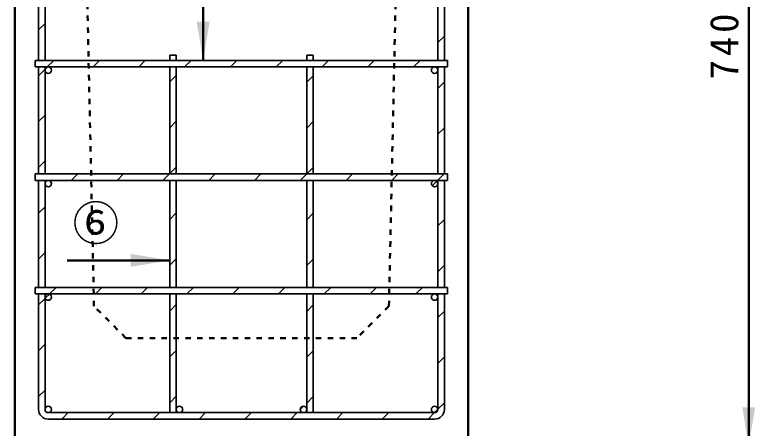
# Model space of a CAD drawing. Units: millimetres, scale not verified. Extents: x 100 to 4105, y 100 to 2870.
# Drawn here: x 1173 to 1859, y 682 to 1064 of the extents above; entities that cross this region are included whole.
import ezdxf
from ezdxf.enums import TextEntityAlignment as Align

# ---------------------------------------------------------------- set-up
doc = ezdxf.new("R2010")
doc.units = ezdxf.units.MM
doc.header["$LTSCALE"] = 5
doc.linetypes.add('USER2', pattern=[2.2, 1, -1.2])
doc.layers.add('V-nasSTD', color=7, linetype='Continuous', lineweight=35)
doc.styles.add('ＭＳ ゴシック', font='')
doc.styles.get('ＭＳ ゴシック').set_extended_font_data('MS Gothic')

msp = doc.modelspace()

# ---------------------------------------------------------------- hatches: boundary and pattern name
at = {"layer": 'V-nasSTD'}
for points in [[(1341.469, 1058.045), (1347.469, 1022.045), (1353.469, 1058.045)], [(1280.469, 831.045), (1316.469, 837.045), (1280.469, 843.045)], [(1846.969, 701.045), (1852.969, 665.045), (1858.969, 701.045)]]:
    msp.add_hatch(color=256, dxfattribs=at).paths.add_polyline_path(points)

# ---------------------------------------------------------------- linework, layer by layer
at = {"layer": 'V-nasSTD', "lineweight": 50}
for p, q in [((1852.969, 665.045), (1852.969, 1405.045)), ((1172.969, 1393.045), (1172.969, 665.045)), ((1592.969, 1393.045), (1592.969, 665.045)), ((1347.469, 1122.045), (1347.469, 1022.045)), ((1221.469, 837.045), (1316.469, 837.045))]:
    msp.add_line(p, q, dxfattribs=at)
at = {"layer": 'V-nasSTD'}
for p, q in [((1194.969, 1383.045), (1194.969, 1022.045)), ((1194.969, 1383.045), (1194.969, 1022.045)), ((1200.969, 1022.045), (1200.969, 1383.045)), ((1564.969, 1022.045), (1564.969, 1383.045)), ((1570.969, 1383.045), (1570.969, 1022.045)), ((1570.969, 1022.045), (1570.969, 1233.045)), ((1200.969, 1022.045), (1200.969, 1123.045)), ((1564.969, 1123.045), (1564.969, 1022.045)), ((1194.969, 1050.394), (1200.969, 1056.394)), ((1564.969, 1038.556), (1570.969, 1044.556)), ((1316.469, 1027.045), (1322.469, 1027.045)), ((1316.469, 1027.045), (1316.469, 1022.045)), ((1322.469, 1027.045), (1316.469, 1027.045)), ((1316.469, 1027.045), (1316.469, 1022.045)), ((1322.469, 1022.045), (1322.469, 1027.045)), ((1322.469, 1022.045), (1322.469, 1027.045)), ((1443.469, 1027.045), (1449.469, 1027.045)), ((1443.469, 1027.045), (1443.469, 1022.045)), ((1449.469, 1022.045), (1449.469, 1027.045)), ((1191.969, 1022.045), (1191.969, 1016.045)), ((1191.969, 1022.045), (1191.969, 1016.045)), ((1191.969, 1022.045), (1573.969, 1022.045)), ((1194.969, 1022.045), (1191.969, 1022.045)), ((1191.969, 1022.045), (1191.969, 1016.045)), ((1573.969, 1016.045), (1191.969, 1016.045)), ((1191.969, 1016.045), (1194.969, 1016.045)), ((1194.969, 1016.045), (1194.969, 917.045)), ((1194.969, 1016.045), (1194.969, 917.045)), ((1241.76, 1022.045), (1200.969, 1022.045)), ((1200.969, 917.045), (1200.969, 1016.045)), ((1203.969, 1016.045), (1200.969, 1016.045)), ((1200.969, 1016.045), (1200.969, 1013.045)), ((1201.2, 1014.198), (1202.816, 1015.814)), ((1203.047, 1016.045), (1209.047, 1022.045)), ((1241.897, 1016.045), (1203.969, 1016.045)), ((1316.469, 1022.045), (1241.76, 1022.045)), ((1316.469, 1016.045), (1241.897, 1016.045)), ((1245.473, 1016.045), (1251.473, 1022.045)), ((1287.9, 1016.045), (1293.9, 1022.045)), ((1316.469, 917.045), (1316.469, 1016.045)), ((1316.469, 917.045), (1316.469, 1016.045)), ((1347.469, 1022.045), (1322.469, 1022.045)), ((1322.469, 1016.045), (1322.469, 917.045)), ((1443.469, 1016.045), (1322.469, 1016.045)), ((1322.469, 1016.045), (1322.469, 917.045)), ((1330.326, 1016.045), (1336.326, 1022.045)), ((1443.469, 1022.045), (1347.469, 1022.045)), ((1372.752, 1016.045), (1378.752, 1022.045)), ((1415.179, 1016.045), (1421.179, 1022.045)), ((1449.469, 1022.045), (1443.469, 1022.045)), ((1449.469, 1022.045), (1443.469, 1022.045)), ((1443.469, 917.045), (1443.469, 1016.045)), ((1449.469, 1016.045), (1443.469, 1016.045)), ((1443.469, 917.045), (1443.469, 1016.045)), ((1443.469, 1016.045), (1449.469, 1016.045)), ((1524.179, 1022.045), (1449.469, 1022.045)), ((1449.469, 1016.045), (1449.469, 917.045)), ((1524.041, 1016.045), (1449.469, 1016.045)), ((1449.469, 1016.045), (1449.469, 917.045)), ((1457.605, 1016.045), (1463.605, 1022.045)), ((1500.032, 1016.045), (1506.032, 1022.045)), ((1561.969, 1016.045), (1524.041, 1016.045)), ((1564.969, 1022.045), (1524.179, 1022.045)), ((1542.458, 1016.045), (1548.458, 1022.045)), ((1564.969, 1016.045), (1561.969, 1016.045)), ((1564.969, 917.045), (1564.969, 1016.045)), ((1564.969, 1013.045), (1564.969, 1016.045)), ((1573.969, 1022.045), (1570.969, 1022.045)), ((1570.969, 1016.045), (1570.969, 917.045)), ((1570.969, 917.045), (1570.969, 1016.045)), ((1570.969, 1016.045), (1573.969, 1016.045)), ((1573.969, 1022.045), (1573.969, 1016.045)), ((1573.969, 1016.045), (1573.969, 1022.045)), ((1194.969, 1007.967), (1200.969, 1013.967)), ((1200.969, 1013.045), (1200.969, 917.045)), ((1564.969, 917.045), (1564.969, 1013.045)), ((1316.469, 1002.188), (1322.469, 1008.188)), ((1443.469, 1001.909), (1449.469, 1007.909)), ((1564.969, 996.13), (1570.969, 1002.13)), ((1194.969, 965.541), (1200.969, 971.541)), ((1316.469, 959.762), (1322.469, 965.762)), ((1443.469, 959.483), (1449.469, 965.483)), ((1564.969, 953.703), (1570.969, 959.703)), ((1194.969, 923.115), (1200.969, 929.115)), ((1316.469, 917.335), (1322.469, 923.335)), ((1443.469, 917.056), (1449.469, 923.056)), ((1191.969, 917.045), (1191.969, 911.045)), ((1191.969, 917.045), (1573.969, 917.045)), ((1194.969, 917.045), (1191.969, 917.045)), ((1191.969, 917.045), (1191.969, 911.045)), ((1449.469, 917.045), (1191.969, 917.045)), ((1191.969, 917.045), (1443.469, 917.045)), ((1200.969, 917.045), (1244.169, 917.045)), ((1225.326, 911.045), (1231.326, 917.045)), ((1244.169, 917.045), (1316.469, 917.045)), ((1267.752, 911.045), (1273.752, 917.045)), ((1310.179, 911.045), (1316.179, 917.045)), ((1322.469, 917.045), (1443.469, 917.045)), ((1352.605, 911.045), (1358.605, 917.045)), ((1395.032, 911.045), (1401.032, 917.045)), ((1437.458, 911.045), (1443.458, 917.045)), ((1443.469, 917.045), (1449.469, 917.045)), ((1449.469, 917.045), (1521.769, 917.045)), ((1479.884, 911.045), (1485.884, 917.045)), ((1521.769, 917.045), (1564.969, 917.045)), ((1522.311, 911.045), (1528.311, 917.045)), ((1564.737, 911.045), (1570.969, 917.277)), ((1573.969, 917.045), (1570.969, 917.045)), ((1573.969, 917.045), (1573.969, 911.045)), ((1573.969, 911.045), (1573.969, 917.045)), ((1573.969, 911.045), (1573.969, 917.045)), ((1573.969, 911.045), (1191.969, 911.045)), ((1191.969, 911.045), (1194.969, 911.045)), ((1194.969, 812.045), (1194.969, 911.045)), ((1194.969, 911.045), (1194.969, 812.045)), ((1200.969, 911.045), (1200.969, 812.045)), ((1203.969, 911.045), (1200.969, 911.045)), ((1200.969, 911.045), (1200.969, 908.045)), ((1200.969, 908.045), (1200.969, 812.045)), ((1244.307, 911.045), (1203.969, 911.045)), ((1316.469, 911.045), (1244.307, 911.045)), ((1316.469, 812.045), (1316.469, 911.045)), ((1316.469, 837.045), (1316.469, 911.045)), ((1322.469, 911.045), (1322.469, 812.045)), ((1443.469, 911.045), (1322.469, 911.045)), ((1322.469, 911.045), (1322.469, 812.045)), ((1443.469, 812.045), (1443.469, 911.045)), ((1443.469, 812.045), (1443.469, 911.045)), ((1449.469, 911.045), (1449.469, 812.045)), ((1521.632, 911.045), (1449.469, 911.045)), ((1449.469, 911.045), (1449.469, 812.045)), ((1561.969, 911.045), (1521.632, 911.045)), ((1559.735, 906.043), (1563.971, 910.279)), ((1564.969, 911.045), (1561.969, 911.045)), ((1564.969, 812.045), (1564.969, 911.045)), ((1564.969, 908.045), (1564.969, 911.045)), ((1564.969, 812.045), (1564.969, 908.045)), ((1570.969, 911.045), (1570.969, 812.045)), ((1570.969, 812.045), (1570.969, 911.045)), ((1570.969, 911.045), (1573.969, 911.045)), ((1194.969, 880.688), (1200.969, 886.688)), ((1316.469, 874.909), (1322.469, 880.909)), ((1443.469, 874.63), (1449.469, 880.63)), ((1564.969, 868.85), (1570.969, 874.85)), ((1194.969, 838.262), (1200.969, 844.262)), ((1316.469, 832.483), (1322.469, 838.483)), ((1316.469, 812.045), (1316.469, 837.045)), ((1443.469, 832.203), (1449.469, 838.203)), ((1564.969, 826.424), (1570.969, 832.424)), ((1191.969, 812.045), (1191.969, 806.045)), ((1191.969, 812.045), (1573.969, 812.045)), ((1194.969, 812.045), (1191.969, 812.045)), ((1191.969, 812.045), (1191.969, 806.045)), ((1200.969, 812.045), (1246.579, 812.045)), ((1205.179, 806.045), (1211.179, 812.045)), ((1246.579, 812.045), (1316.469, 812.045)), ((1247.605, 806.045), (1253.605, 812.045)), ((1290.032, 806.045), (1296.032, 812.045)), ((1322.469, 812.045), (1443.469, 812.045)), ((1332.458, 806.045), (1338.458, 812.045)), ((1374.884, 806.045), (1380.884, 812.045)), ((1417.311, 806.045), (1423.311, 812.045)), ((1449.469, 812.045), (1519.36, 812.045)), ((1459.737, 806.045), (1465.737, 812.045)), ((1502.164, 806.045), (1508.164, 812.045)), ((1519.36, 812.045), (1564.969, 812.045)), ((1544.59, 806.045), (1550.59, 812.045)), ((1573.969, 812.045), (1570.969, 812.045)), ((1573.969, 812.045), (1573.969, 806.045)), ((1573.969, 806.045), (1573.969, 812.045)), ((1573.969, 806.045), (1191.969, 806.045)), ((1191.969, 806.045), (1194.969, 806.045)), ((1194.969, 806.045), (1194.969, 699.045)), ((1194.969, 806.045), (1194.969, 699.045)), ((1200.969, 806.045), (1200.969, 699.045)), ((1203.969, 806.045), (1200.969, 806.045)), ((1200.969, 806.045), (1200.969, 803.045)), ((1200.969, 803.045), (1200.969, 699.045)), ((1201.151, 802.017), (1204.997, 805.863)), ((1246.717, 806.045), (1203.969, 806.045)), ((1316.469, 806.045), (1246.717, 806.045)), ((1316.469, 696.045), (1316.469, 806.045)), ((1316.469, 765.045), (1316.469, 806.045)), ((1322.469, 696.045), (1322.469, 806.045)), ((1443.469, 806.045), (1322.469, 806.045)), ((1322.469, 806.045), (1322.469, 765.045)), ((1443.469, 696.045), (1443.469, 806.045)), ((1443.469, 765.045), (1443.469, 806.045)), ((1449.469, 806.045), (1449.469, 696.045)), ((1519.222, 806.045), (1449.469, 806.045)), ((1449.469, 806.045), (1449.469, 765.045)), ((1561.969, 806.045), (1519.222, 806.045)), ((1564.969, 806.045), (1561.969, 806.045)), ((1564.969, 699.045), (1564.969, 806.045)), ((1564.969, 803.045), (1564.969, 806.045)), ((1564.969, 699.045), (1564.969, 803.045)), ((1570.969, 806.045), (1570.969, 699.045)), ((1570.969, 699.045), (1570.969, 806.045)), ((1570.969, 806.045), (1573.969, 806.045)), ((1194.969, 795.835), (1200.969, 801.835)), ((1316.469, 790.056), (1322.469, 796.056)), ((1443.469, 789.777), (1449.469, 795.777)), ((1564.969, 783.998), (1570.969, 789.998)), ((1316.469, 696.045), (1316.469, 765.045)), ((1322.469, 765.045), (1322.469, 699.045)), ((1443.469, 699.045), (1443.469, 765.045)), ((1449.469, 765.045), (1449.469, 696.045)), ((1194.969, 753.409), (1200.969, 759.409)), ((1316.469, 747.63), (1322.469, 753.63)), ((1443.469, 747.35), (1449.469, 753.35)), ((1564.969, 741.571), (1570.969, 747.571)), ((1194.969, 710.983), (1200.969, 716.983)), ((1316.469, 705.203), (1322.469, 711.203)), ((1443.469, 704.924), (1449.469, 710.924)), ((1437.472, 698.926), (1440.588, 702.042)), ((1564.969, 699.145), (1570.969, 705.145)), ((1203.969, 696.045), (1561.969, 696.045)), ((1203.969, 696.045), (1316.469, 696.045)), ((1216.458, 690.045), (1222.458, 696.045)), ((1258.884, 690.045), (1264.884, 696.045)), ((1301.311, 690.045), (1307.311, 696.045)), ((1322.469, 699.045), (1322.469, 696.045)), ((1322.469, 696.045), (1325.469, 696.045)), ((1325.469, 696.045), (1440.469, 696.045)), ((1343.737, 690.045), (1349.737, 696.045)), ((1386.164, 690.045), (1392.164, 696.045)), ((1428.59, 690.045), (1434.59, 696.045)), ((1440.469, 696.045), (1443.469, 696.045)), ((1443.469, 696.045), (1443.469, 699.045)), ((1449.469, 696.045), (1561.969, 696.045)), ((1471.016, 690.045), (1477.016, 696.045)), ((1513.443, 690.045), (1519.443, 696.045)), ((1555.869, 690.045), (1561.869, 696.045)), ((1561.871, 696.046), (1564.968, 699.143)), ((1203.969, 690.045), (1561.969, 690.045)), ((1203.969, 690.045), (1561.969, 690.045))]:
    msp.add_line(p, q, dxfattribs=at)
at = {"layer": 'V-nasSTD', "linetype": 'USER2', "lineweight": 50}
for p, q in [((1246.321, 794.693), (1237.965, 1176.654)), ((1519.618, 794.693), (1527.973, 1176.654)), ((1275.969, 765.045), (1246.321, 794.693)), ((1519.618, 794.693), (1489.969, 765.045)), ((1275.969, 765.045), (1489.969, 765.045))]:
    msp.add_line(p, q, dxfattribs=at)
at = {"layer": 'V-nasSTD'}
for centre in [(1203.969, 1013.045), (1561.969, 1013.045), (1203.969, 908.045), (1561.969, 908.045), (1203.969, 803.045), (1561.969, 803.045), (1203.969, 699.045), (1325.469, 699.045), (1440.469, 699.045), (1561.969, 699.045)]:
    msp.add_circle(centre, 3, dxfattribs=at)
for centre, radius, start, end in [((1203.969, 1013.045), 3, 90, 180), ((1203.969, 1013.045), 3, 180, 90), ((1561.969, 1013.045), 3, 90, 0), ((1561.969, 1013.045), 3, 0, 90), ((1203.969, 908.045), 3, 90, 180), ((1203.969, 908.045), 3, 180, 90), ((1561.969, 908.045), 3, 90, 0), ((1561.969, 908.045), 3, 0, 90), ((1203.969, 803.045), 3, 90, 180), ((1203.969, 803.045), 3, 180, 90), ((1561.969, 803.045), 3, 90, 0), ((1561.969, 803.045), 3, 0, 90), ((1203.969, 699.045), 3, 270, 180), ((1325.469, 699.045), 3, 270, 180), ((1440.469, 699.045), 3, 0, 270), ((1561.969, 699.045), 3, 0, 270), ((1203.969, 699.045), 9, 180, 270), ((1203.969, 699.045), 9, 180, 270), ((1203.969, 699.045), 3, 180, 270), ((1203.969, 699.045), 3, 180, 270), ((1203.969, 699.045), 3, 180, 270), ((1203.969, 699.045), 3, 180, 270), ((1203.969, 699.045), 3, 180, 270), ((1203.969, 699.045), 3, 180, 270), ((1203.969, 699.045), 3, 180, 270), ((1203.969, 699.045), 3, 180, 270), ((1203.969, 699.045), 3, 180, 270), ((1203.969, 699.045), 3, 180, 270), ((1203.969, 699.045), 3, 180, 270), ((1325.469, 699.045), 3, 180, 270), ((1440.469, 699.045), 3, 270, 0), ((1561.969, 699.045), 3, 270, 0), ((1561.969, 699.045), 9, 270, 0), ((1561.969, 699.045), 9, 270, 0), ((1561.969, 699.045), 3, 270, 0), ((1561.969, 699.045), 3, 270, 0), ((1561.969, 699.045), 3, 270, 0), ((1561.969, 699.045), 3, 270, 0), ((1561.969, 699.045), 9, 270, 0), ((1561.969, 699.045), 3, 270, 0), ((1561.969, 699.045), 3, 270, 0), ((1561.969, 699.045), 3, 270, 0), ((1561.969, 699.045), 3, 270, 0), ((1561.969, 699.045), 3, 270, 0), ((1561.969, 699.045), 3, 270, 0)]:
    msp.add_arc(centre, radius, start, end, dxfattribs=at)

# ---------------------------------------------------------------- texts
at = {"layer": 'V-nasSTD', "style": 'ＭＳ ゴシック'}
msp.add_text('⑥', height=31.67, dxfattribs=at).set_placement((1226.469, 887.245), align=Align.TOP_LEFT)
at = {"layer": 'V-nasSTD', "insert": (1816.969, 1004.445), "char_height": 26.39, "attachment_point": 1, "rotation": 90, "style": 'ＭＳ ゴシック'}
msp.add_mtext('\\T1.2;740', dxfattribs=at)

doc.saveas('drawing.dxf')
